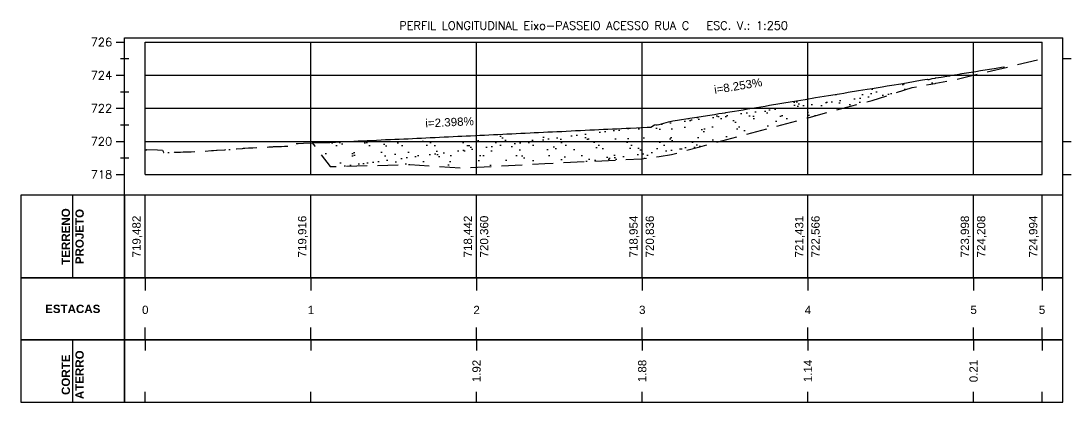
# Model space of a CAD drawing. Header units: millimetres. Extents: x 340454 to 342791, y 6993867 to 6995092.
# Drawn here: x 340651.6 to 340778.3, y 6993885.9 to 6993932 of the extents above; entities that cross this region are included whole.
import ezdxf

# ---------------------------------------------------------------- set-up
doc = ezdxf.new("R2010")
doc.units = ezdxf.units.MM
doc.header["$LTSCALE"] = 10
doc.linetypes.add('HIDDEN', pattern=[0.375, 0.25, -0.125])
for name, color, linetype in [('F-SC-HATCH_MATERIAL', 253, 'Continuous'), ('F-VT-CAIXA', 4, 'Continuous'), ('F-VT-COTAS', 2, 'Continuous'), ('F-VT-ESTACA', 4, 'Continuous'), ('F-VT-GREIDE', 6, 'Continuous'), ('F-VT-MALHA', 8, 'Continuous'), ('F-VT-REGUA', 4, 'Continuous'), ('F-VT-TERRENO', 3, 'HIDDEN'), ('F-VT-TEXTO', 2, 'Continuous'), ('F-VT-TITULO', 4, 'Continuous'), ('F-VT-VIEW', 1, 'Continuous')]:
    doc.layers.add(name, color=color, linetype=linetype)
doc.styles.add('ARIAL', font='arial.ttf', dxfattribs={"height": 2})
doc.styles.add('R80', font='romans.shx')

msp = doc.modelspace()

# ---------------------------------------------------------------- hatches: boundary and pattern name
at = {"layer": 'F-SC-HATCH_MATERIAL', "linetype": 'Continuous', "lineweight": -3}
h = msp.add_hatch(dxfattribs=at)
h.set_pattern_fill('AR-SAND', color=94, scale=0.05, style=0)
h.set_pattern_definition([(37.5, (340686.7275, 6993917.2618), (-0.08, 2.447066), [0, -1.9304, 0, -2.159, 0, -2.06375]), (7.5, (340686.7275, 6993917.2618), (2.24762, 3.58413), [0, -1.0414, 0, -1.7399, 0, -0.66675]), (327.5, (340685.1654, 6993917.2618), (3.95496, 0.007186), [0, -0.635, 0, -2.286, 0, -2.9845]), (317.5, (340685.1654, 6993917.2618), (3.81778, 1.11465), [0, -0.3175, 0, -1.4986, 0, -1.7145])])
h.paths.add_polyline_path([(340686.73, 6993917.26), (340686.73, 6993917.27), (340686.74, 6993917.28), (340686.78, 6993917.28), (340686.83, 6993917.28), (340687.75, 6993917.29), (340688.36, 6993917.3), (340688.44, 6993917.3), (340688.55, 6993917.31), (340688.57, 6993917.31), (340688.58, 6993917.31), (340688.65, 6993917.31), (340688.67, 6993917.31), (340688.69, 6993917.32), (340688.7, 6993917.32), (340688.76, 6993917.32), (340688.78, 6993917.32), (340688.78, 6993917.32), (340688.8, 6993917.32), (340688.85, 6993917.32), (340688.86, 6993917.33), (340689.44, 6993917.35), (340689.45, 6993917.35), (340689.47, 6993917.35), (340689.5, 6993917.35), (340689.51, 6993917.35), (340690.05, 6993917.38), (340690.62, 6993917.41), (340691.16, 6993917.44), (340691.73, 6993917.46), (340692.26, 6993917.49), (340692.83, 6993917.51), (340693.37, 6993917.54), (340693.94, 6993917.56), (340694.47, 6993917.59), (340695.04, 6993917.62), (340695.58, 6993917.65), (340696.15, 6993917.67), (340696.69, 6993917.7), (340697.22, 6993917.72), (340697.76, 6993917.75), (340698.29, 6993917.77), (340698.83, 6993917.8), (340699.36, 6993917.82), (340699.9, 6993917.85), (340700.43, 6993917.87), (340700.96, 6993917.9), (340701.54, 6993917.93), (340702.07, 6993917.95), (340702.64, 6993917.98), (340703.17, 6993918), (340703.75, 6993918.03), (340704.28, 6993918.06), (340704.79, 6993918.08), (340705.32, 6993918.11), (340705.84, 6993918.13), (340706.42, 6993918.16), (340706.94, 6993918.19), (340707.52, 6993918.21), (340708.03, 6993918.24), (340708.62, 6993918.26), (340709.13, 6993918.29), (340709.72, 6993918.31), (340710.23, 6993918.34), (340710.82, 6993918.37), (340711.33, 6993918.39), (340711.92, 6993918.42), (340712.43, 6993918.45), (340713.02, 6993918.47), (340713.53, 6993918.5), (340714.05, 6993918.53), (340714.63, 6993918.55), (340715.15, 6993918.58), (340715.74, 6993918.6), (340716.25, 6993918.63), (340716.84, 6993918.65), (340717.38, 6993918.68), (340717.97, 6993918.71), (340718.52, 6993918.74), (340719.1, 6993918.76), (340719.65, 6993918.79), (340720.24, 6993918.82), (340720.78, 6993918.85), (340721.33, 6993918.87), (340721.88, 6993918.9), (340722.42, 6993918.92), (340722.97, 6993918.95), (340723.51, 6993918.97), (340724.06, 6993919), (340724.61, 6993919.03), (340725.15, 6993919.05), (340725.87, 6993919.09), (340726.42, 6993919.11), (340727.14, 6993919.15), (340727.6, 6993919.17), (340728.03, 6993919.43), (340728.6, 6993919.48), (340729.71, 6993919.82), (340730.26, 6993919.91), (340730.8, 6993920), (340732.32, 6993920.24), (340732.86, 6993920.33), (340733.4, 6993920.42), (340734.72, 6993920.62), (340735.27, 6993920.71), (340735.82, 6993920.8), (340736.59, 6993920.91), (340736.59, 6993920.92), (340737.14, 6993921.01), (340737.68, 6993921.1), (340738.2, 6993921.18), (340738.75, 6993921.27), (340739.27, 6993921.36), (340739.82, 6993921.45), (340740.34, 6993921.54), (340740.86, 6993921.62), (340741.38, 6993921.71), (340741.9, 6993921.8), (340744.65, 6993922.26), (340745.17, 6993922.35), (340745.69, 6993922.43), (340746.21, 6993922.52), (340747.48, 6993922.73), (340748, 6993922.81), (340748.52, 6993922.9), (340749.04, 6993922.99), (340750.36, 6993923.2), (340750.88, 6993923.28), (340751.4, 6993923.37), (340752.67, 6993923.58), (340753.19, 6993923.66), (340753.71, 6993923.75), (340754.31, 6993923.85), (340755.51, 6993924.04), (340756.11, 6993924.14), (340756.7, 6993924.24), (340757.78, 6993924.41), (340758.44, 6993924.52), (340759.49, 6993924.71), (340760.15, 6993924.82), (340760.37, 6993924.86), (340760.94, 6993924.95), (340761.02, 6993924.9), (340761.2, 6993924.94), (340761.54, 6993925.04), (340761.9, 6993925.1), (340761.96, 6993925.11), (340761.99, 6993925.12), (340762.65, 6993925.22), (340763.34, 6993925.34), (340763.91, 6993925.43), (340764.58, 6993925.54), (340765.15, 6993925.63), (340765.7, 6993925.72), (340766.27, 6993925.81), (340766.82, 6993925.9), (340767.39, 6993926), (340767.94, 6993926.08), (340768.49, 6993926.17), (340769.06, 6993926.26), (340770.18, 6993926.44), (340770.18, 6993926.44), (340770.26, 6993926.33), (340770.26, 6993926.33), (340764.02, 6993924.83), (340761.99, 6993924.47), (340761.9, 6993924.45), (340759.13, 6993923.96), (340754.32, 6993922.39), (340746.7, 6993920.34), (340733.49, 6993916.78), (340730.1, 6993915.86), (340728.6, 6993915.61), (340726.48, 6993915.34), (340714.81, 6993914.76), (340704.68, 6993914.23), (340698.5, 6993914.64), (340689.36, 6993914.42), (340688.92, 6993914.4), (340688.92, 6993914.4), (340688.88, 6993914.4), (340687.75, 6993915.91), (340687.02, 6993916.87)])

# ---------------------------------------------------------------- linework, layer by layer
at = {"layer": 'F-VT-CAIXA', "color": 140, "linetype": 'Continuous', "lineweight": -3}
for p, q in [((340663.06, 6993929.44), (340664.06, 6993929.44)), ((340664.06, 6993910.94), (340664.06, 6993929.94)), ((340664.06, 6993929.94), (340777.32, 6993929.94)), ((340777.32, 6993910.94), (340777.32, 6993929.94)), ((340663.56, 6993927.44), (340664.56, 6993927.44)), ((340777.32, 6993927.44), (340778.32, 6993927.44)), ((340663.06, 6993925.44), (340664.06, 6993925.44)), ((340663.56, 6993923.44), (340664.56, 6993923.44)), ((340663.06, 6993921.44), (340664.06, 6993921.44)), ((340663.56, 6993919.44), (340664.56, 6993919.44)), ((340663.06, 6993917.44), (340664.06, 6993917.44)), ((340777.32, 6993917.44), (340778.32, 6993917.44)), ((340663.56, 6993915.44), (340664.56, 6993915.44)), ((340663.06, 6993913.44), (340664.06, 6993913.44)), ((340777.32, 6993913.44), (340778.32, 6993913.44))]:
    msp.add_line(p, q, dxfattribs=at)
for points in [[(340664.06, 6993900.94), (340664.06, 6993910.94), (340651.56, 6993910.94), (340651.56, 6993900.94)], [(340664.06, 6993900.94), (340777.32, 6993900.94), (340777.32, 6993910.94), (340664.06, 6993910.94)], [(340664.06, 6993893.44), (340664.06, 6993900.94), (340651.56, 6993900.94), (340651.56, 6993893.44)], [(340664.06, 6993893.44), (340777.32, 6993893.44), (340777.32, 6993900.94), (340664.06, 6993900.94)], [(340664.06, 6993885.94), (340664.06, 6993893.44), (340651.56, 6993893.44), (340651.56, 6993885.94)], [(340664.06, 6993885.94), (340777.32, 6993885.94), (340777.32, 6993893.44), (340664.06, 6993893.44)]]:
    msp.add_3dface(points, dxfattribs=at)
at = {"layer": 'F-VT-COTAS', "color": 7, "linetype": 'Continuous', "lineweight": -3}
for p, q in [((340666.56, 6993900.94), (340666.56, 6993910.94)), ((340686.56, 6993900.94), (340686.56, 6993910.94)), ((340706.56, 6993900.94), (340706.56, 6993910.94)), ((340726.56, 6993900.94), (340726.56, 6993910.94)), ((340746.56, 6993900.94), (340746.56, 6993910.94)), ((340766.56, 6993900.94), (340766.56, 6993910.94)), ((340774.82, 6993900.94), (340774.82, 6993910.94)), ((340666.56, 6993893.44), (340666.56, 6993892.19)), ((340686.56, 6993893.44), (340686.56, 6993892.19)), ((340706.56, 6993893.44), (340706.56, 6993892.19)), ((340726.56, 6993893.44), (340726.56, 6993892.19)), ((340746.56, 6993893.44), (340746.56, 6993892.19)), ((340766.56, 6993893.44), (340766.56, 6993892.19)), ((340774.82, 6993893.44), (340774.82, 6993892.19)), ((340666.56, 6993885.94), (340666.56, 6993887.19)), ((340686.56, 6993885.94), (340686.56, 6993887.19)), ((340706.56, 6993885.94), (340706.56, 6993887.19)), ((340726.56, 6993885.94), (340726.56, 6993887.19)), ((340746.56, 6993885.94), (340746.56, 6993887.19)), ((340766.56, 6993885.94), (340766.56, 6993887.19)), ((340774.82, 6993885.94), (340774.82, 6993887.19))]:
    msp.add_line(p, q, dxfattribs=at)
at = {"layer": 'F-VT-ESTACA', "color": 7, "linetype": 'Continuous', "lineweight": -3}
for p, q in [((340666.56, 6993900.94), (340666.56, 6993899.44)), ((340686.56, 6993900.94), (340686.56, 6993899.44)), ((340706.56, 6993900.94), (340706.56, 6993899.44)), ((340726.56, 6993900.94), (340726.56, 6993899.44)), ((340746.56, 6993900.94), (340746.56, 6993899.44)), ((340766.56, 6993900.94), (340766.56, 6993899.44)), ((340774.82, 6993900.94), (340774.82, 6993899.44)), ((340666.56, 6993893.44), (340666.56, 6993894.94)), ((340686.56, 6993893.44), (340686.56, 6993894.94)), ((340706.56, 6993893.44), (340706.56, 6993894.94)), ((340726.56, 6993893.44), (340726.56, 6993894.94)), ((340746.56, 6993893.44), (340746.56, 6993894.94)), ((340766.56, 6993893.44), (340766.56, 6993894.94)), ((340774.82, 6993893.44), (340774.82, 6993894.94))]:
    msp.add_line(p, q, dxfattribs=at)
at = {"layer": 'F-VT-GREIDE', "color": 220, "linetype": 'Continuous', "lineweight": -3, "flags": 128}
msp.add_lwpolyline([(340686.73, 6993917.26), (340686.73, 6993917.27), (340686.74, 6993917.28), (340686.78, 6993917.28), (340686.83, 6993917.28), (340687.75, 6993917.29), (340688.36, 6993917.3), (340688.44, 6993917.3), (340688.55, 6993917.31), (340688.57, 6993917.31), (340688.58, 6993917.31), (340688.65, 6993917.31), (340688.67, 6993917.31), (340688.69, 6993917.32), (340688.7, 6993917.32), (340688.76, 6993917.32), (340688.78, 6993917.32), (340688.78, 6993917.32), (340688.8, 6993917.32), (340688.85, 6993917.32), (340688.86, 6993917.33), (340689.44, 6993917.35), (340689.45, 6993917.35), (340689.47, 6993917.35), (340689.5, 6993917.35), (340689.51, 6993917.35), (340690.05, 6993917.38), (340690.62, 6993917.41), (340691.16, 6993917.44), (340691.73, 6993917.46), (340692.26, 6993917.49), (340692.83, 6993917.51), (340693.37, 6993917.54), (340693.94, 6993917.56), (340694.47, 6993917.59), (340695.04, 6993917.62), (340695.58, 6993917.65), (340696.15, 6993917.67), (340696.69, 6993917.7), (340697.22, 6993917.72), (340697.76, 6993917.75), (340698.29, 6993917.77), (340698.83, 6993917.8), (340699.36, 6993917.82), (340699.9, 6993917.85), (340700.43, 6993917.87), (340700.96, 6993917.9), (340701.54, 6993917.93), (340702.07, 6993917.95), (340702.64, 6993917.98), (340703.17, 6993918), (340703.75, 6993918.03), (340704.28, 6993918.06), (340704.79, 6993918.08), (340705.32, 6993918.11), (340705.84, 6993918.13), (340706.42, 6993918.16), (340706.94, 6993918.19), (340707.52, 6993918.21), (340708.03, 6993918.24), (340708.62, 6993918.26), (340709.13, 6993918.29), (340709.72, 6993918.31), (340710.23, 6993918.34), (340710.82, 6993918.37), (340711.33, 6993918.39), (340711.92, 6993918.42), (340712.43, 6993918.45), (340713.02, 6993918.47), (340713.53, 6993918.5), (340714.05, 6993918.53), (340714.63, 6993918.55), (340715.15, 6993918.58), (340715.74, 6993918.6), (340716.25, 6993918.63), (340716.84, 6993918.65), (340717.38, 6993918.68), (340717.97, 6993918.71), (340718.52, 6993918.74), (340719.1, 6993918.76), (340719.65, 6993918.79), (340720.24, 6993918.82), (340720.78, 6993918.85), (340721.33, 6993918.87), (340721.88, 6993918.9), (340722.42, 6993918.92), (340722.97, 6993918.95), (340723.51, 6993918.97), (340724.06, 6993919), (340724.61, 6993919.03), (340725.15, 6993919.05), (340725.87, 6993919.09), (340726.42, 6993919.11), (340727.14, 6993919.15), (340727.6, 6993919.17), (340728.03, 6993919.43), (340728.6, 6993919.48), (340729.71, 6993919.82), (340730.26, 6993919.91), (340730.8, 6993920), (340732.32, 6993920.24), (340732.86, 6993920.33), (340733.4, 6993920.42), (340734.72, 6993920.62), (340735.27, 6993920.71), (340735.82, 6993920.8), (340736.59, 6993920.91), (340736.59, 6993920.92), (340737.14, 6993921.01), (340737.68, 6993921.1), (340738.2, 6993921.18), (340738.75, 6993921.27), (340739.27, 6993921.36), (340739.82, 6993921.45), (340740.34, 6993921.54), (340740.86, 6993921.62), (340741.38, 6993921.71), (340741.9, 6993921.8), (340744.65, 6993922.26), (340745.17, 6993922.35), (340745.69, 6993922.43), (340746.21, 6993922.52), (340747.48, 6993922.73), (340748, 6993922.81), (340748.52, 6993922.9), (340749.04, 6993922.99), (340750.36, 6993923.2), (340750.88, 6993923.28), (340751.4, 6993923.37), (340752.67, 6993923.58), (340753.19, 6993923.66), (340753.71, 6993923.75), (340754.31, 6993923.85), (340755.51, 6993924.04), (340756.11, 6993924.14), (340756.7, 6993924.24), (340757.78, 6993924.41), (340758.44, 6993924.52), (340759.49, 6993924.71), (340760.15, 6993924.82), (340760.37, 6993924.86), (340760.94, 6993924.95), (340761.02, 6993924.9), (340761.2, 6993924.94), (340761.54, 6993925.04), (340761.9, 6993925.1), (340761.96, 6993925.11), (340761.99, 6993925.12), (340762.65, 6993925.22), (340763.34, 6993925.34), (340763.91, 6993925.43), (340764.58, 6993925.54), (340765.15, 6993925.63), (340765.7, 6993925.72), (340766.27, 6993925.81), (340766.82, 6993925.9), (340767.39, 6993926), (340767.94, 6993926.08), (340768.49, 6993926.17), (340769.06, 6993926.26), (340770.18, 6993926.44), (340770.18, 6993926.44), (340770.26, 6993926.33), (340770.26, 6993926.33)], dxfattribs=at)
at = {"layer": 'F-VT-MALHA', "color": 8, "linetype": 'Continuous', "lineweight": -3}
for p, q in [((340666.56, 6993929.44), (340774.82, 6993929.44)), ((340666.56, 6993913.44), (340666.56, 6993929.44)), ((340686.56, 6993913.44), (340686.56, 6993929.44)), ((340706.56, 6993913.44), (340706.56, 6993929.44)), ((340726.56, 6993913.44), (340726.56, 6993929.44)), ((340746.56, 6993913.44), (340746.56, 6993929.44)), ((340766.56, 6993913.44), (340766.56, 6993929.44)), ((340774.82, 6993913.44), (340774.82, 6993929.44)), ((340666.56, 6993925.44), (340774.82, 6993925.44)), ((340666.56, 6993921.44), (340774.82, 6993921.44)), ((340666.56, 6993917.44), (340774.82, 6993917.44)), ((340666.56, 6993913.44), (340774.82, 6993913.44))]:
    msp.add_line(p, q, dxfattribs=at)
at = {"layer": 'F-VT-TERRENO', "color": 84, "linetype": 'HIDDEN', "lineweight": -3, "flags": 128}
msp.add_lwpolyline([(340666.56, 6993916.41), (340666.6, 6993916.41), (340666.69, 6993916.39), (340666.75, 6993916.47), (340666.76, 6993916.48), (340668.05, 6993916.42), (340668.65, 6993916.39), (340668.75, 6993916.14), (340668.77, 6993916.09), (340668.89, 6993916.09), (340668.9, 6993916.09), (340669.35, 6993916.1), (340669.35, 6993916.1), (340669.36, 6993916.1), (340669.51, 6993916.1), (340669.59, 6993916.1), (340670.1, 6993916.12), (340670.26, 6993916.12), (340670.65, 6993916.13), (340670.8, 6993916.14), (340671.15, 6993916.16), (340671.81, 6993916.18), (340671.95, 6993916.19), (340671.99, 6993916.19), (340672.11, 6993916.19), (340672.87, 6993916.24), (340673.37, 6993916.26), (340673.44, 6993916.26), (340673.63, 6993916.27), (340673.72, 6993916.27), (340674.56, 6993916.33), (340674.77, 6993916.34), (340674.8, 6993916.34), (340675.18, 6993916.37), (340675.25, 6993916.37), (340676.14, 6993916.43), (340676.17, 6993916.44), (340676.18, 6993916.44), (340676.18, 6993916.44), (340676.48, 6993916.46), (340676.71, 6993916.48), (340676.73, 6993916.48), (340676.73, 6993916.48), (340677.48, 6993916.54), (340677.53, 6993916.54), (340677.59, 6993916.55), (340678.25, 6993916.6), (340678.32, 6993916.6), (340678.43, 6993916.61), (340678.58, 6993916.61), (340679.02, 6993916.65), (340679.11, 6993916.65), (340679.33, 6993916.66), (340679.56, 6993916.67), (340680.48, 6993916.73), (340680.58, 6993916.74), (340680.59, 6993916.74), (340680.71, 6993916.74), (340681.46, 6993916.77), (340681.96, 6993916.8), (340682.05, 6993916.81), (340682.74, 6993916.83), (340682.99, 6993916.84), (340683.39, 6993916.85), (340683.47, 6993916.86), (340683.5, 6993916.86), (340683.74, 6993916.86), (340684.7, 6993916.89), (340684.71, 6993916.93), (340684.71, 6993916.93), (340684.71, 6993916.93), (340684.71, 6993916.94), (340684.71, 6993916.94), (340684.71, 6993916.94), (340684.71, 6993916.94), (340684.76, 6993917.18), (340684.76, 6993917.18), (340684.77, 6993917.19), (340684.77, 6993917.19), (340684.78, 6993917.19), (340684.78, 6993917.19), (340684.83, 6993917.19), (340685.02, 6993917.2), (340685.67, 6993917.23), (340686.71, 6993917.28), (340687.02, 6993916.87), (340687.75, 6993915.91), (340688.88, 6993914.4), (340688.92, 6993914.4), (340688.92, 6993914.4), (340689.36, 6993914.42), (340698.5, 6993914.64), (340704.68, 6993914.23), (340714.81, 6993914.76), (340726.48, 6993915.34), (340728.6, 6993915.61), (340730.1, 6993915.86), (340733.49, 6993916.78), (340746.7, 6993920.34), (340754.32, 6993922.39), (340759.13, 6993923.96), (340761.9, 6993924.45), (340761.99, 6993924.47), (340764.02, 6993924.83), (340774.82, 6993927.43)], dxfattribs=at)
at = {"layer": 'F-VT-VIEW', "color": 255, "linetype": 'Continuous', "lineweight": -3}
for p, q in [((340657.81, 6993900.94), (340657.81, 6993910.94)), ((340657.81, 6993885.94), (340657.81, 6993893.44))]:
    msp.add_line(p, q, dxfattribs=at)

# ---------------------------------------------------------------- texts
at = {"layer": 'F-VT-COTAS', "color": 2, "linetype": 'Continuous', "lineweight": -3, "char_height": 1, "rotation": 90}
for s, insert, attachment_point, style in [('{\\C86;\\c32543;719,482}', (340666.19, 6993905.94), 8, 'ARIAL'), ('{\\C86;\\c32543;719,916}', (340686.19, 6993905.94), 8, 'ARIAL'), ('{\\C86;\\c32543;718,442}', (340706.19, 6993905.94), 8, 'ARIAL'), ('{\\fArial|b0|i0|c0|p34;\\C220;720,360}', (340707.56, 6993905.94), 5, 'ARIAL'), ('{\\C86;\\c32543;718,954}', (340726.19, 6993905.94), 8, 'ARIAL'), ('{\\fArial|b0|i0|c0|p34;\\C220;720,836}', (340727.56, 6993905.94), 5, 'ARIAL'), ('{\\C86;\\c32543;721,431}', (340746.19, 6993905.94), 8, 'ARIAL'), ('{\\fArial|b0|i0|c0|p34;\\C220;722,566}', (340747.56, 6993905.94), 5, 'ARIAL'), ('{\\C86;\\c32543;723,998}', (340766.19, 6993905.94), 8, 'ARIAL'), ('{\\fArial|b0|i0|c0|p34;\\C220;724,208}', (340767.56, 6993905.94), 5, 'ARIAL'), ('{\\C86;\\c32543;724,994}', (340774.44, 6993905.94), 8, 'ARIAL'), ('{\\fArial|b0|i0|c0|p34;\\C220;}', (340667.56, 6993905.94), 5, 'ARIAL'), ('{\\fArial|b0|i0|c0|p34;\\C220;}', (340687.56, 6993905.94), 5, 'ARIAL'), ('{\\fArial|b0|i0|c0|p34;\\C220;}', (340775.82, 6993905.94), 5, 'ARIAL'), ('{\\fArial|b0|i0|c0|p34;\\C164;\\c10823936;1.92}', (340706.56, 6993889.69), 5, 'R80'), ('{\\fArial|b0|i0|c0|p34;\\C164;\\c10823936;1.88}', (340726.56, 6993889.69), 5, 'R80'), ('{\\fArial|b0|i0|c0|p34;\\C164;\\c10823936;1.14}', (340746.56, 6993889.69), 5, 'R80'), ('{\\fArial|b0|i0|c0|p34;\\C164;\\c10823936;0.21}', (340766.56, 6993889.69), 5, 'R80'), ('{\\fArial|b0|i0|c0|p34;\\C240;}', (340666.56, 6993889.69), 5, 'R80'), ('{\\fArial|b0|i0|c0|p34;\\C164;\\c10823936;}', (340666.56, 6993889.69), 5, 'R80'), ('{\\fArial|b0|i0|c0|p34;\\C240;}', (340686.56, 6993889.69), 5, 'R80'), ('{\\fArial|b0|i0|c0|p34;\\C164;\\c10823936;}', (340686.56, 6993889.69), 5, 'R80'), ('{\\fArial|b0|i0|c0|p34;\\C240;}', (340706.56, 6993889.69), 5, 'R80'), ('{\\fArial|b0|i0|c0|p34;\\C240;}', (340726.56, 6993889.69), 5, 'R80'), ('{\\fArial|b0|i0|c0|p34;\\C240;}', (340746.56, 6993889.69), 5, 'R80'), ('{\\fArial|b0|i0|c0|p34;\\C240;}', (340766.56, 6993889.69), 5, 'R80'), ('{\\fArial|b0|i0|c0|p34;\\C240;}', (340774.82, 6993889.69), 5, 'R80'), ('{\\fArial|b0|i0|c0|p34;\\C164;\\c10823936;}', (340774.82, 6993889.69), 5, 'R80')]:
    msp.add_mtext(s, dxfattribs=dict(at, insert=insert, attachment_point=attachment_point, style=style))
at = {"layer": 'F-VT-ESTACA', "color": 2, "linetype": 'Continuous', "lineweight": -3, "char_height": 1, "attachment_point": 8, "style": 'ARIAL'}
for s, insert in [('{\\fArial|b0|i0|c0|p34;0}', (340666.56, 6993896.57)), ('{\\fArial|b0|i0|c0|p34;1}', (340686.56, 6993896.57)), ('{\\fArial|b0|i0|c0|p34;2}', (340706.56, 6993896.57)), ('{\\fArial|b0|i0|c0|p34;3}', (340726.56, 6993896.57)), ('{\\fArial|b0|i0|c0|p34;4}', (340746.56, 6993896.57)), ('{\\fArial|b0|i0|c0|p34;5}', (340766.56, 6993896.57)), ('{\\fArial|b0|i0|c0|p34;5}', (340774.82, 6993896.57))]:
    msp.add_mtext(s, dxfattribs=dict(at, insert=insert))
at = {"layer": 'F-VT-REGUA', "color": 140, "linetype": 'Continuous', "lineweight": -3, "char_height": 1, "attachment_point": 6, "style": 'ARIAL'}
for s, insert in [('{\\Fromans.shx|c0;726}', (340662.56, 6993929.44)), ('{\\Fromans.shx|c0;724}', (340662.56, 6993925.44)), ('{\\Fromans.shx|c0;722}', (340662.56, 6993921.44)), ('{\\Fromans.shx|c0;720}', (340662.56, 6993917.44)), ('{\\Fromans.shx|c0;718}', (340662.56, 6993913.44))]:
    msp.add_mtext(s, dxfattribs=dict(at, insert=insert))
at = {"layer": 'F-VT-TEXTO', "color": 2, "linetype": 'Continuous', "lineweight": -3, "char_height": 1, "attachment_point": 8, "style": 'ARIAL'}
for s, insert, rotation in [('i=8.253%', (340738.21, 6993923.64), 9.3724), ('i=2.398%', (340703.32, 6993919.25), 2.7454)]:
    msp.add_mtext(s, dxfattribs=dict(at, insert=insert, rotation=rotation))
at = {"layer": 'F-VT-TITULO', "color": 140, "linetype": 'Continuous', "lineweight": -3, "insert": (340720.69, 6993930.94), "char_height": 1, "attachment_point": 8, "style": 'R80'}
msp.add_mtext('{\\Fromans.shx|c0;\\C7;PERFIL LONGITUDINAL Eixo-PASSEIO ACESSO RUA C  ^IESC. V.: 1:250}', dxfattribs=at)
at = {"layer": 'F-VT-VIEW', "color": 1, "linetype": 'Continuous', "lineweight": -3, "char_height": 1, "attachment_point": 5, "rotation": 90, "style": 'ARIAL'}
for s, insert in [('{\\fArial|b1|i0|c0|p34;\\C86;\\c32543;TERRENO\\C4;\\P\\C220;PROJETO}', (340657.81, 6993905.94)), ('{\\fArial|b1|i0|c0|p34;\\C240;CORTE\\C4;\\P\\C164;\\c10823936;ATERRO}', (340657.81, 6993889.24))]:
    msp.add_mtext(s, dxfattribs=dict(at, insert=insert))
at = {"layer": 'F-VT-VIEW', "color": 2, "linetype": 'Continuous', "lineweight": -3, "insert": (340657.81, 6993897.19), "char_height": 1, "attachment_point": 5, "style": 'ARIAL'}
msp.add_mtext('{\\fArial|b1|i0|c0|p34;\\C2;ESTACAS}', dxfattribs=at)

doc.saveas('drawing.dxf')
